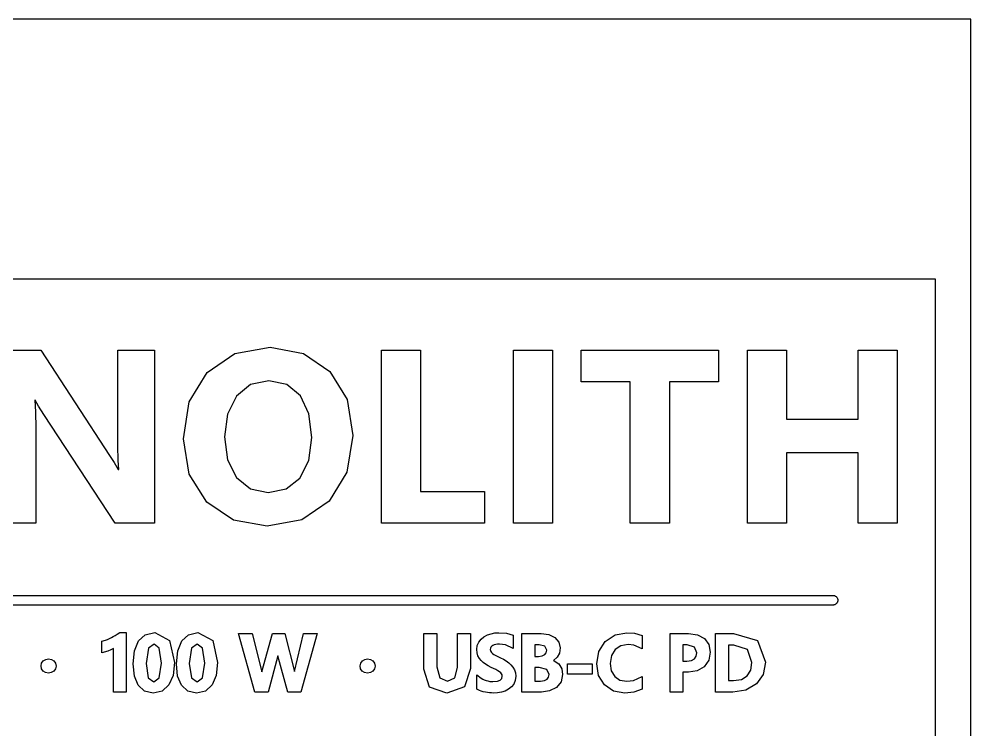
# Model space of a CAD drawing. Header units: metres. Extents: x -22.9 to 22.9, y 1.9 to 79.7.
# Drawn here: x -6.76 to 22.9, y 57.56 to 79.7 of the extents above; entities that cross this region are included whole.
import ezdxf

# ---------------------------------------------------------------- set-up
doc = ezdxf.new("R2010")
doc.units = ezdxf.units.M

msp = doc.modelspace()

# ---------------------------------------------------------------- linework, layer by layer
at = {"layer": 'MARKING'}
for points in [[(-1.4572, 65.5266), (-1.6394, 66.6223), (-1.4542, 67.7781), (-0.8987, 68.6893), (-0.0381, 69.2809), (1.0625, 69.4781), (2.1062, 69.2893), (2.9286, 68.723), (3.4625, 67.8476), (3.6405, 66.7317), (3.4559, 65.5849), (2.9022, 64.684), (2.0515, 64.1005), (0.9759, 63.906), (-0.0742, 64.0942), (-0.9107, 64.6587)], [(-3.6834, 69.3879), (-2.5374, 69.3879), (-2.5374, 63.9998), (-3.7627, 63.9998), (-5.9836, 67.3858), (-6.1486, 67.6462), (-6.2542, 67.8332), (-6.2686, 67.8332), (-6.246, 67.4721), (-6.2385, 66.9614), (-6.2385, 63.9998), (-7.3844, 63.9998), (-7.3844, 69.3879), (-6.0774, 69.3879), (-3.9395, 66.1077), (-3.7985, 65.8873), (-3.6689, 65.6688), (-3.6533, 65.6688), (-3.6758, 65.9474), (-3.6834, 66.4083)], [(7.7466, 63.9998), (4.5385, 63.9998), (4.5385, 69.3879), (5.7517, 69.3879), (5.7517, 64.9846), (7.7466, 64.9846)], [(8.6446, 69.3879), (9.8579, 69.3879), (9.8579, 63.9998), (8.6446, 63.9998)], [(13.5022, 63.9998), (12.2854, 63.9998), (12.2854, 68.3995), (10.7559, 68.3995), (10.7559, 69.3879), (15.0389, 69.3879), (15.0389, 68.3995), (13.5022, 68.3995)], [(15.937, 69.3879), (17.1502, 69.3879), (17.1502, 67.2392), (19.3819, 67.2392), (19.3819, 69.3879), (20.6, 69.3879), (20.6, 63.9998), (19.3819, 63.9998), (19.3819, 66.1942), (17.1502, 66.1942), (17.1502, 63.9998), (15.937, 63.9998)], [(0.0139, 67.9546), (-0.2674, 67.3982), (-0.3612, 66.686), (-0.2674, 65.9697), (0.0139, 65.4199), (0.4483, 65.0709), (0.9987, 64.9545), (1.5615, 65.0676), (1.9943, 65.4066), (2.2703, 65.9477), (2.3623, 66.6644), (2.273, 67.4093), (2.0052, 67.9678), (1.5831, 68.3177), (1.0288, 68.4344), (0.4558, 68.3144)], [(-3.819, 60.0936), (-3.8958, 60.0554), (-3.9926, 60.0185), (-4.176, 59.9646), (-4.176, 60.3225), (-4.0685, 60.3591), (-4.0053, 60.3828), (-3.9438, 60.4084), (-3.8835, 60.4366), (-3.8232, 60.468), (-3.7622, 60.5029), (-3.6997, 60.5422), (-3.6188, 60.5979), (-3.424, 60.5979), (-3.424, 58.74), (-3.819, 58.74)], [(-3.039, 60.3326), (-2.8274, 60.5258), (-2.5323, 60.5918), (-2.0669, 60.3509), (-1.9187, 59.6603), (-1.9603, 59.2614), (-2.088, 58.9626), (-2.2993, 58.7731), (-2.5808, 58.71), (-2.8459, 58.7709), (-3.0452, 58.9532), (-3.1653, 59.2388), (-3.204, 59.6155), (-3.1638, 60.026)], [(-1.8561, 59.6155), (-1.8158, 60.026), (-1.6911, 60.3326), (-1.4795, 60.5258), (-1.1843, 60.5918), (-0.719, 60.3509), (-0.5708, 59.6603), (-0.6123, 59.2614), (-0.7401, 58.9626), (-0.9514, 58.7731), (-1.2329, 58.71), (-1.4979, 58.7709), (-1.6972, 58.9532), (-1.8173, 59.2388)], [(1.1365, 60.56), (1.5191, 60.56), (1.822, 59.3819), (2.1071, 60.56), (2.5248, 60.56), (2.0256, 58.74), (1.6153, 58.74), (1.3081, 59.8686), (1.0002, 58.74), (0.583, 58.74), (0.074, 60.56), (0.5093, 60.56), (0.8038, 59.3711)], [(5.8567, 59.4513), (5.8567, 60.56), (6.2589, 60.56), (6.2589, 59.5262), (6.3468, 59.1868), (6.5878, 59.0834), (6.8179, 59.1823), (6.9022, 59.5083), (6.9022, 60.56), (7.3045, 60.56), (7.3045, 59.4786), (7.1232, 58.904), (6.5665, 58.7079), (6.0309, 58.8972)], [(8.1605, 59.4066), (8.0979, 59.4394), (8.0262, 59.4733), (7.9465, 59.5101), (7.86, 59.5581), (7.7794, 59.6069), (7.7047, 59.6603), (7.6384, 59.721), (7.583, 59.79), (7.5401, 59.8687), (7.5132, 59.9593), (7.5044, 60.0625), (7.5196, 60.1889), (7.5663, 60.2999), (7.6378, 60.3921), (7.7275, 60.4652), (7.8316, 60.5206), (7.947, 60.5586), (8.0684, 60.5811), (8.1919, 60.5886), (8.4327, 60.5728), (8.6407, 60.5134), (8.6407, 60.0949), (8.3983, 60.2096), (8.2062, 60.2338), (8.1515, 60.2312), (8.0954, 60.223), (8.0443, 60.2094), (8.0015, 60.1903), (7.9671, 60.1663), (7.9418, 60.1385), (7.9268, 60.1079), (7.9214, 60.069), (7.9256, 60.0311), (7.9375, 60.0003), (7.9585, 59.972), (7.9908, 59.9428), (8.0357, 59.913), (8.0927, 59.882), (8.1618, 59.849), (8.2448, 59.8117), (8.3345, 59.7623), (8.419, 59.7104), (8.4977, 59.6534), (8.5677, 59.5892), (8.6273, 59.5172), (8.6741, 59.4357), (8.7045, 59.3432), (8.7146, 59.2393), (8.6999, 59.1061), (8.6547, 58.9918), (8.5842, 58.8989), (8.4943, 58.8263), (8.3888, 58.7731), (8.2716, 58.738), (8.1461, 58.718), (8.0155, 58.7115), (7.964, 58.7132), (7.904, 58.7183), (7.8385, 58.7266), (7.7714, 58.7381), (7.705, 58.7525), (7.6413, 58.7701), (7.583, 58.7912), (7.5058, 58.8309), (7.5058, 59.2822), (7.6428, 59.1737), (7.6872, 59.147), (7.7376, 59.1231), (7.7917, 59.1029), (7.848, 59.0869), (7.9043, 59.075), (7.9578, 59.0677), (8.0042, 59.0654), (8.1463, 59.0789), (8.235, 59.1149), (8.2806, 59.1654), (8.2967, 59.2389), (8.2919, 59.276), (8.2769, 59.3092), (8.2507, 59.3414), (8.2117, 59.374)], [(10.0588, 60.2962), (10.1008, 60.1134), (10.0771, 59.957), (10.0061, 59.8231), (9.8972, 59.7209), (9.9154, 59.7159), (10.0566, 59.6155), (10.1481, 59.4691), (10.1782, 59.2871), (10.1296, 59.0642), (9.9834, 58.8875), (9.7692, 58.7758), (9.5155, 58.74), (8.9057, 58.74), (8.9057, 60.56), (9.5089, 60.56), (9.7431, 60.5314), (9.9327, 60.4411)], [(11.9873, 60.1796), (11.8108, 60.0613), (11.6957, 59.8764), (11.6563, 59.6323), (11.693, 59.4011), (11.8, 59.2272), (11.9639, 59.1166), (12.1779, 59.0788), (12.3849, 59.105), (12.6537, 59.2242), (12.6537, 58.8287), (12.3912, 58.7374), (12.1137, 58.711), (11.76, 58.773), (11.4789, 58.9623), (11.2988, 59.2536), (11.2396, 59.6182), (11.306, 60.0089), (11.5076, 60.32), (11.8121, 60.5224), (12.1817, 60.5889), (12.421, 60.5704), (12.6537, 60.5039), (12.6537, 60.0881), (12.3971, 60.1967), (12.2158, 60.22)], [(13.5235, 60.56), (14.1034, 60.56), (14.3776, 60.524), (14.5934, 60.4105), (14.7307, 60.2241), (14.7755, 59.9794), (14.7289, 59.7304), (14.5878, 59.529), (14.369, 59.3983), (14.0957, 59.3565), (13.9247, 59.3565), (13.9247, 58.74), (13.5235, 58.74)], [(16.4252, 59.2925), (16.2144, 58.9934), (15.8881, 58.8021), (15.4781, 58.74), (14.9428, 58.74), (14.9428, 60.56), (15.5023, 60.56), (16.2443, 60.342), (16.4958, 59.677)], [(-2.56, 59.0633), (-2.3907, 59.1857), (-2.3212, 59.6383), (-2.3896, 60.1086), (-2.5541, 60.2342), (-2.73, 60.1051), (-2.8022, 59.6276), (-2.7318, 59.1837)], [(-1.4543, 59.6276), (-1.3839, 59.1837), (-1.2121, 59.0633), (-1.0428, 59.1857), (-0.9732, 59.6383), (-1.0416, 60.1086), (-1.2062, 60.2342), (-1.382, 60.1051)], [(9.3068, 60.2135), (9.3068, 59.8498), (9.4254, 59.8498), (9.5422, 59.8652), (9.6201, 59.9061), (9.6662, 59.9677), (9.6811, 60.048), (9.6276, 60.1678), (9.4443, 60.2135)], [(14.2858, 60.1433), (14.0611, 60.2078), (13.9247, 60.2078), (13.9247, 59.7064), (14.0432, 59.7064), (14.188, 59.7255), (14.2823, 59.7766), (14.3377, 59.8555), (14.3562, 59.9616)], [(16.0388, 59.4208), (16.0759, 59.6587), (15.9362, 60.0636), (15.5105, 60.2006), (15.3439, 60.2006), (15.3439, 59.0983), (15.5047, 59.0983), (15.7525, 59.1366), (15.9287, 59.2455)], [(-6.0726, 59.5528), (-6.055, 59.64), (-6.0027, 59.7119), (-5.9274, 59.7593), (-5.8396, 59.7749), (-5.7515, 59.7593), (-5.6764, 59.7119), (-5.6241, 59.64), (-5.6065, 59.5525), (-5.6244, 59.466), (-5.6773, 59.3942), (-5.7534, 59.3462), (-5.8432, 59.3305), (-5.9306, 59.3465), (-6.0049, 59.3949), (-6.0556, 59.4669)], [(3.9352, 59.3949), (3.8846, 59.4669), (3.8675, 59.5528), (3.8851, 59.64), (3.9374, 59.7119), (4.0127, 59.7593), (4.1005, 59.7749), (4.1886, 59.7593), (4.2637, 59.7119), (4.316, 59.64), (4.3337, 59.5525), (4.3157, 59.466), (4.2628, 59.3942), (4.1868, 59.3462), (4.0969, 59.3305), (4.0095, 59.3465)], [(11.1006, 59.6248), (11.1006, 59.3019), (10.3333, 59.3019), (10.3333, 59.6248)], [(9.4435, 59.5037), (9.3068, 59.5037), (9.3068, 59.0854), (9.4835, 59.0854), (9.6088, 59.1017), (9.6909, 59.1449), (9.7391, 59.2096), (9.7545, 59.2915), (9.6832, 59.446)]]:
    msp.add_lwpolyline(points, close=True, dxfattribs=at)
msp.add_lwpolyline([(-18.6, 61.75), (18.6, 61.75), (18.6147, 61.7493), (18.6293, 61.7471), (18.6435, 61.7435), (18.6574, 61.7386), (18.6707, 61.7323), (18.6833, 61.7247), (18.6952, 61.716), (18.7061, 61.7061), (18.716, 61.6952), (18.7247, 61.6833), (18.7323, 61.6707), (18.7386, 61.6574), (18.7435, 61.6435), (18.7471, 61.6293), (18.7493, 61.6147), (18.75, 61.6), (18.7493, 61.5853), (18.7471, 61.5707), (18.7435, 61.5565), (18.7386, 61.5426), (18.7323, 61.5293), (18.7247, 61.5167), (18.716, 61.5048), (18.7061, 61.4939), (18.6952, 61.484), (18.6833, 61.4753), (18.6707, 61.4677), (18.6574, 61.4614), (18.6435, 61.4565), (18.6293, 61.4529), (18.6147, 61.4507), (18.6, 61.45), (-18.6, 61.45)], dxfattribs=at)
at = {"layer": 'OUTLINE'}
msp.add_lwpolyline([(-22.9, 1.9), (22.9, 1.9), (22.9, 79.7), (-22.9, 79.7)], close=True, dxfattribs=at)
at = {"layer": 'VISIBLE_REF'}
msp.add_lwpolyline([(-21.8, 9), (21.8, 9), (21.8, 71.6), (-21.8, 71.6)], close=True, dxfattribs=at)

doc.saveas('drawing.dxf')
